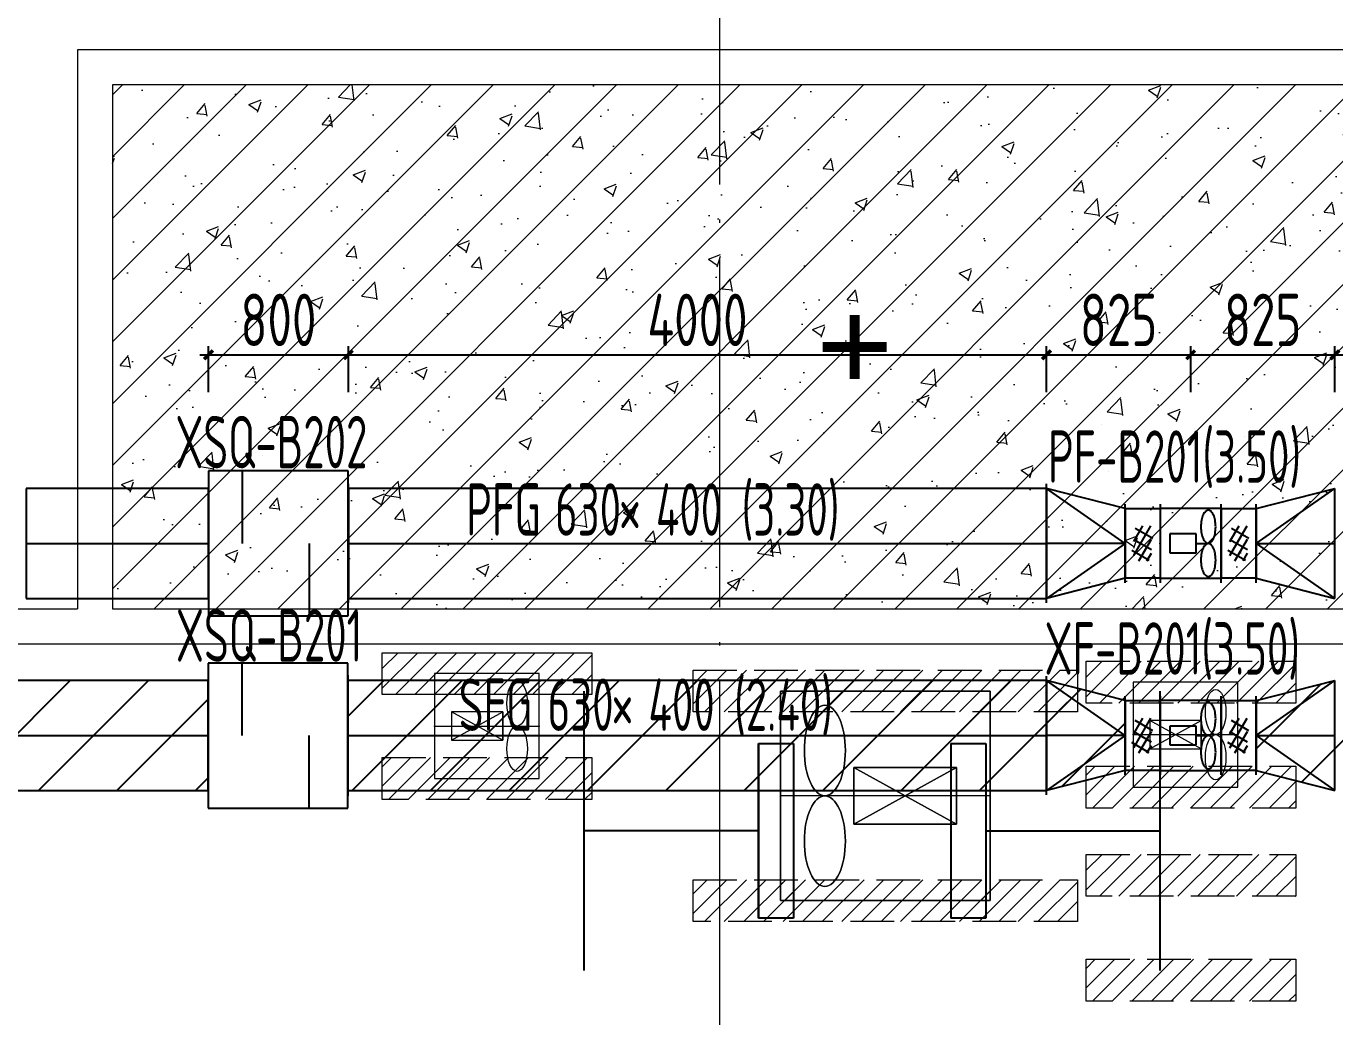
# Model space of a CAD drawing. Extents: x 13114849 to 13479250, y 160225 to 278773.
# Drawn here: x 13434928 to 13442421, y 188275 to 193946 of the extents above; entities that cross this region are included whole.
import ezdxf

# ---------------------------------------------------------------- set-up
doc = ezdxf.new("R2010")
doc.units = 0
doc.header["$LTSCALE"] = 1000
doc.header["$MEASUREMENT"] = 0
for name, pattern in [('CENTER2', [28.575, 19.05, -3.175, 3.175, -3.175]), ('DASH', [0.35, 0.25, -0.1]), ('DOTE', [2.42, 2, -0.2, 0.02, -0.2])]:
    doc.linetypes.add(name, pattern=pattern)
for name, color, linetype, lineweight in [('1-环控专业', 8, 'Continuous', 5), ('1-预埋件', 8, 'Continuous', 5), ('建筑底图', 8, 'Continuous', 13)]:
    doc.layers.add(name, color=color, linetype=linetype, lineweight=lineweight)
for name, color, linetype in [('DUCT-X-P中心线', 5, 'CENTER2'), ('DUCT-X-P标注', 7, 'Continuous'), ('DUCT-X-P法兰', 2, 'Continuous'), ('DUCT-X-P管', 31, 'Continuous'), ('DUCT-X-P管端线', 2, 'Continuous'), ('DUCT-X-P管设备', 7, 'Continuous'), ('DUCT-X-P阀门', 7, 'Continuous'), ('DUCT-X-S中心线', 5, 'CENTER2'), ('DUCT-X-S标注', 7, 'Continuous'), ('DUCT-X-S法兰', 4, 'Continuous'), ('DUCT-X-S管', 3, 'Continuous'), ('DUCT-X-S管端线', 4, 'Continuous'), ('DUCT-X-S管设备', 7, 'Continuous'), ('DUCT-X-S阀门', 7, 'Continuous'), ('DUCT-X-YP管', 31, 'Continuous'), ('DUCT-回风中心线', 5, 'CENTER2'), ('DUCT-回风管', 6, 'Continuous'), ('DUCT-回风管端线', 2, 'Continuous'), ('Hvac-Hide', 8, 'Continuous')]:
    doc.layers.add(name, color=color, linetype=linetype)
doc.styles.add('67', font='gbenor.shx', dxfattribs={"width": 0.7, "bigfont": 'hztxt.shx'})
doc.styles.add('du', font='gbenor.shx', dxfattribs={"width": 0.8, "bigfont": 'hztxt.shx'})
doc.dimstyles.new('67', dxfattribs={"dimscale": 100, "dimtxt": 3, "dimasz": 0.5, "dimexe": 0.5, "dimexo": 2, "dimgap": 0.5, "dimtad": 2, "dimdec": 0, "dimrnd": 5, "dimzin": 0, "dimdsep": 46, "dimtxsty": 'du', "dimblk": 'ARCHTICK', "dimcen": 0, "dimdle": 0.5, "dimclrd": 256, "dimclre": 256, "dimclrt": 256, "dimazin": 0, "dimtfac": 1, "dimtdec": 0, "dimtix": 1, "dimtmove": 2, "dimatfit": 3, "dimfxl": 1, "dimtolj": 1, "dimtzin": 0, "dimlwd": -1, "dimlwe": -1, "dimarcsym": 0})
pattern_1 = [(45, (789224.025, 49.24), (-56.12660076, 56.12660076), [])]
pattern_2 = [(45, (793255.256, -1105.42), (-56.12660076, 56.12660076), [])]
pattern_3 = [(45, (793255.256, 8e-09), (-56.12660076, 56.12660076), [])]

# ---------------------------------------------------------------- blocks, each defined once
blk = doc.blocks.new('$轴流风机$00000011')
for p, q in [((-500, 500), (-500, -500)), ((500, 500), (-500, 500)), ((500, -500), (500, 500)), ((-339, 135), (-339, -135)), ((88, 135), (-339, 135)), ((88, -135), (88, 135)), ((88, 0), (288, 0)), ((-339, -135), (88, -135)), ((-500, -500), (500, -500))]:
    blk.add_line(p, q)
for centre, radius, start, end in [((462, 274), 291, 153.0603, 168.1126), ((355, 329), 170, 129.1821, 153.0603), ((288, 410), 64.8, 90, 129.1821), ((288, 410), 64.8, 50.8179, 90), ((222, 329), 170, 26.9397, 50.8179), ((115, 274), 291, 11.8874, 26.9397), ((633, 238), 465, 168.1126, 180), ((633, 238), 465, 180, 191.8874), ((-56, 238), 465, 0, 11.8874), ((-56, 238), 465, 348.1126, 0), ((462, 202), 291, 191.8874, 206.9397), ((355, 148), 170, 206.9397, 230.8179), ((288, 66), 64.8, 230.8179, 270), ((288, 66), 64.8, 270, 309.1821), ((222, 148), 170, 309.1821, 333.0603), ((115, 202), 291, 333.0603, 348.1126), ((633, -238), 465, 168.1126, 180), ((462, -202), 291, 153.0603, 168.1126), ((355, -148), 170, 129.1821, 153.0603), ((288, -66), 64.8, 90, 129.1821), ((288, -66), 64.8, 50.8179, 90), ((222, -148), 170, 26.9397, 50.8179), ((115, -202), 291, 11.8874, 26.9397), ((-56, -238), 465, 0, 11.8874), ((633, -238), 465, 180, 191.8874), ((462, -274), 291, 191.8874, 206.9397), ((115, -274), 291, 333.0603, 348.1126), ((-56, -238), 465, 348.1126, 0), ((355, -329), 170, 206.9397, 230.8179), ((288, -410), 64.8, 230.8179, 270), ((288, -410), 64.8, 270, 309.1821), ((222, -329), 170, 309.1821, 333.0603)]:
    blk.add_arc(centre, radius, start, end)
for p in [(-500, 0), (500, 0)]:
    blk.add_point(p)
blk = doc.blocks.new('_ArchTick')
at = {"color": 0, "linetype": 'ByBlock', "const_width": 0.4}
blk.add_lwpolyline([(-0.5, -0.5), (0.5, 0.5)], dxfattribs=at)
blk = doc.blocks.new('*D235')
at = {"layer": 'DUCT-X-S标注', "transparency": 16777216}
for p, q in [((13442371.4, 192064.3), (13443972.6, 192064.3)), ((13442421.4, 191849.8), (13442421.4, 192114.3)), ((13443922.6, 191849.8), (13443922.6, 192114.3))]:
    blk.add_line(p, q, dxfattribs=at)
at = {"layer": 'DUCT-X-S标注', "transparency": 16777216, "xscale": 50, "yscale": 50, "zscale": 50, "rotation": 180}
blk.add_blockref('_ArchTick', (13442421.4, 192064.3), dxfattribs=at)
at = {"layer": 'DUCT-X-S标注', "transparency": 16777216, "xscale": 50, "yscale": 50, "zscale": 50}
blk.add_blockref('_ArchTick', (13443922.6, 192064.3), dxfattribs=at)
at = {"layer": 'DUCT-X-S标注', "transparency": 16777216, "insert": (13443172, 192264.3), "char_height": 300, "attachment_point": 5, "style": 'du'}
blk.add_mtext('\\A1;1500', dxfattribs=at)
blk = doc.blocks.new('*D234')
at = {"layer": 'DUCT-X-S标注', "transparency": 16777216}
for p, q in [((13441546, 192064.3), (13442471.4, 192064.3)), ((13441596, 191849.8), (13441596, 192114.3)), ((13442421.4, 191849.8), (13442421.4, 192114.3))]:
    blk.add_line(p, q, dxfattribs=at)
at = {"layer": 'DUCT-X-S标注', "transparency": 16777216, "xscale": 50, "yscale": 50, "zscale": 50, "rotation": 180}
blk.add_blockref('_ArchTick', (13441596, 192064.3), dxfattribs=at)
at = {"layer": 'DUCT-X-S标注', "transparency": 16777216, "xscale": 50, "yscale": 50, "zscale": 50}
blk.add_blockref('_ArchTick', (13442421.4, 192064.3), dxfattribs=at)
at = {"layer": 'DUCT-X-S标注', "transparency": 16777216, "insert": (13442008.7, 192264.3), "char_height": 300, "attachment_point": 5, "style": 'du'}
blk.add_mtext('\\A1;825', dxfattribs=at)
blk = doc.blocks.new('*D233')
at = {"layer": 'DUCT-X-S标注', "transparency": 16777216}
for p, q in [((13440720.6, 192064.3), (13441646, 192064.3)), ((13440770.6, 191849.8), (13440770.6, 192114.3)), ((13441596, 191849.8), (13441596, 192114.3))]:
    blk.add_line(p, q, dxfattribs=at)
at = {"layer": 'DUCT-X-S标注', "transparency": 16777216, "xscale": 50, "yscale": 50, "zscale": 50, "rotation": 180}
blk.add_blockref('_ArchTick', (13440770.6, 192064.3), dxfattribs=at)
at = {"layer": 'DUCT-X-S标注', "transparency": 16777216, "xscale": 50, "yscale": 50, "zscale": 50}
blk.add_blockref('_ArchTick', (13441596, 192064.3), dxfattribs=at)
at = {"layer": 'DUCT-X-S标注', "transparency": 16777216, "insert": (13441183.3, 192264.3), "char_height": 300, "attachment_point": 5, "style": 'du'}
blk.add_mtext('\\A1;825', dxfattribs=at)
blk = doc.blocks.new('*D232')
at = {"layer": 'DUCT-X-S标注', "transparency": 16777216}
for p, q in [((13436722.6, 192064.3), (13440820.6, 192064.3)), ((13436772.6, 191849.8), (13436772.6, 192114.3)), ((13440770.6, 191849.8), (13440770.6, 192114.3))]:
    blk.add_line(p, q, dxfattribs=at)
at = {"layer": 'DUCT-X-S标注', "transparency": 16777216, "xscale": 50, "yscale": 50, "zscale": 50, "rotation": 180}
blk.add_blockref('_ArchTick', (13436772.6, 192064.3), dxfattribs=at)
at = {"layer": 'DUCT-X-S标注', "transparency": 16777216, "xscale": 50, "yscale": 50, "zscale": 50}
blk.add_blockref('_ArchTick', (13440770.6, 192064.3), dxfattribs=at)
at = {"layer": 'DUCT-X-S标注', "transparency": 16777216, "insert": (13438771.6, 192264.3), "char_height": 300, "attachment_point": 5, "style": 'du'}
blk.add_mtext('\\A1;4000', dxfattribs=at)
blk = doc.blocks.new('*D231')
at = {"layer": 'DUCT-X-S标注', "transparency": 16777216}
for p, q in [((13435922.2, 192064.3), (13436822.6, 192064.3)), ((13435972.2, 191849.8), (13435972.2, 192114.3)), ((13436772.6, 191849.8), (13436772.6, 192114.3))]:
    blk.add_line(p, q, dxfattribs=at)
at = {"layer": 'DUCT-X-S标注', "transparency": 16777216, "xscale": 50, "yscale": 50, "zscale": 50, "rotation": 180}
blk.add_blockref('_ArchTick', (13435972.2, 192064.3), dxfattribs=at)
at = {"layer": 'DUCT-X-S标注', "transparency": 16777216, "xscale": 50, "yscale": 50, "zscale": 50}
blk.add_blockref('_ArchTick', (13436772.6, 192064.3), dxfattribs=at)
at = {"layer": 'DUCT-X-S标注', "transparency": 16777216, "insert": (13436372.4, 192264.3), "char_height": 300, "attachment_point": 5, "style": 'du'}
blk.add_mtext('\\A1;800', dxfattribs=at)
blk = doc.blocks.new('ZLFJP')
at = {"layer": '1-环控专业', "color": 250}
for p, q in [((1, 0.5), (0, 0.5)), ((0, 0.5), (0, -0.5)), ((1, -0.5), (1, 0.5)), ((0.1605, -0.1347), (0.6505, 0.1347)), ((0.6505, -0.1347), (0.1605, 0.1347)), ((0.6505, 0.1347), (0.1605, 0.1347)), ((0.1605, 0.1347), (0.1605, -0.1347)), ((0.6505, 0.1347), (0.6505, -0.1347)), ((0.6505, -0.1347), (0.6505, 0.1347)), ((0, 0), (1, 0)), ((0.1605, -0.1347), (0.6505, -0.1347)), ((0, -0.5), (1, -0.5))]:
    blk.add_line(p, q, dxfattribs=at)
for centre in [(0.7885, 0.2161), (0.7885, -0.2161)]:
    blk.add_ellipse(centre, major_axis=(0, -0.2161), ratio=0.452975, dxfattribs=at)
for p in [(0, 0), (1, 0)]:
    blk.add_point(p, dxfattribs=at)
blk = doc.blocks.new('埋件')
at = {"layer": '1-预埋件', "const_width": 50}
for points in [[(0, -158.9), (0, 158.9)], [(-158.9, 0), (158.9, 0)]]:
    blk.add_lwpolyline(points, dxfattribs=at)

msp = doc.modelspace()

# ---------------------------------------------------------------- hatches: boundary and pattern name
at = {"layer": 'DUCT-X-YP管'}
h = msp.add_hatch(dxfattribs=at)
h.set_pattern_fill('ANSI31', color=8, scale=200)
h.set_pattern_definition([(45, (0, 0), (-224.506403, 224.506403), [])])
h.paths.add_polyline_path([(13443522.4, 190199.9), (13442422.1, 190199.9), (13442422.1, 189884.9), (13443522.4, 189884.9)])
h.paths.add_polyline_path([(13443522.4, 189884.9), (13442422.1, 189884.9), (13442422.1, 189569.9), (13443522.4, 189569.9)])
h.paths.add_polyline_path([(13442421.9, 190199.9), (13441971.9, 189884.9), (13442421.9, 189884.9)])
h.paths.add_polyline_path([(13442421.9, 189884.9), (13441971.9, 189884.9), (13442421.9, 189569.9)])
h.paths.add_polyline_path([(13442421.9, 190199.9), (13441971.9, 190084.9), (13441971.9, 189884.9)], flags=17)
h.paths.add_polyline_path([(13441971.9, 189884.9), (13441971.9, 189684.9), (13442421.9, 189569.9)])
h.paths.add_polyline_path([(13441221.1, 190084.9), (13440771.1, 190199.9), (13441221.1, 189884.9)])
h.paths.add_polyline_path([(13440771.1, 190199.9), (13440771.1, 189884.9), (13441221.1, 189884.9)])
h.paths.add_polyline_path([(13441221.1, 189884.9), (13440771.1, 189884.9), (13440771.1, 189569.9)])
h.paths.add_polyline_path([(13441221.1, 189884.9), (13440771.1, 189569.9), (13441221.1, 189684.9)], flags=17)
h.paths.add_polyline_path([(13440770.9, 190199.9), (13436770.7, 190199.9), (13436770.7, 189884.9), (13440770.9, 189884.9)])
h.paths.add_polyline_path([(13440770.9, 189884.9), (13436770.7, 189884.9), (13436770.7, 189569.9), (13440770.9, 189569.9)])
h.paths.add_polyline_path([(13435970.3, 190199.9), (13432778, 190199.9), (13432778, 189884.9), (13435970.3, 189884.9)])
h.paths.add_polyline_path([(13435970.3, 189884.9), (13432778, 189884.9), (13432778, 189569.9), (13435970.3, 189569.9)])
h.paths.add_polyline_path([(13432777.8, 190199.9), (13432727.8, 190199.9, -0.414214), (13432412.8, 190514.9), (13432412.8, 190564.9), (13432097.8, 190564.9), (13432097.8, 190514.9, 0.414214), (13432727.8, 189884.9), (13432777.8, 189884.9)])
h.paths.add_polyline_path([(13432777.8, 189884.9), (13432727.8, 189884.9, -0.414214), (13432097.8, 190514.9), (13432097.8, 190564.9), (13431782.8, 190564.9), (13431782.8, 189569.9), (13432777.8, 189569.9)])
h.paths.add_polyline_path([(13432412.8, 196659.1), (13432097.8, 196659.1), (13432097.8, 190565.1), (13432412.8, 190565.1)])
h.paths.add_polyline_path([(13432097.8, 196659.1), (13431782.8, 196659.1), (13431782.8, 190565.1), (13432097.8, 190565.1)])
h.paths.add_polyline_path([(13432347.8, 197059.3), (13432097.8, 197059.3), (13432097.8, 196659.3), (13432412.8, 196659.3)])
h.paths.add_polyline_path([(13432097.8, 197059.3), (13431847.8, 197059.3), (13431782.8, 196659.3), (13432097.8, 196659.3)])
h.paths.add_polyline_path([(13432347.8, 197509.2), (13432097.8, 197509.2), (13432097.8, 197059.5), (13432347.8, 197059.5)])
h.paths.add_polyline_path([(13432097.8, 197509.2), (13431847.8, 197509.2), (13431847.8, 197059.5), (13432097.8, 197059.5)])
at = {"layer": '建筑底图'}
h = msp.add_hatch(dxfattribs=at)
h.set_pattern_fill('钢筋混凝土', color=8, scale=100, style=0)
h.set_pattern_definition([(45, (793255.26, 8e-09), (-176.7766953, 176.7766953), []), (50, (793255.26, 8e-09), (717.260183, -62.752135), [75, -825]), (355, (793255.26, 8e-09), (-138.751334, 752.192134), [60, -660]), (100.4514, (793315, -5.2), (578.50938, 689.439542), [63.74019, -701.14211]), (46.1842, (793255.26, 200), (1067.24105, -165.519014), [112.5, -1237.5]), (96.6356, (793344.2, 186.2), (934.662706, 974.11787), [95.61029, -1051.713]), (351.1842, (793255.3, 200), (934.661945, 974.1186), [90, -990]), (21, (793355.26, 150), (596.907052, -402.61889), [75, -825]), (326, (793355.26, 150), (243.31533, 725.150045), [60, -660]), (71.4514, (793405, 116.45), (840.22263, 322.530497), [63.74019, -701.14211]), (37.5, (793255.26, 8e-09), (12.1598553, 332.893854), [0, -652, 0, -670, 0, -662.5]), (7.5, (793255.26, 8e-09), (263.069537, 394.411712), [0, -382, 0, -637, 0, -252.5]), (327.5, (793032.26, 8e-09), (533.822436, -22.554872), [0, -250, 0, -780, 0, -1035]), (317.5, (792932.26, 8e-09), (583.18617, 100.104982), [0, -325, 0, -518, 0, -735])])
h.paths.add_polyline_path([(13435422.4, 193609.5), (13443922.4, 193609.5), (13443922.4, 190609.5), (13435422.4, 190609.5)])
at = {"layer": '建筑底图', "linetype": 'DASH'}
h = msp.add_hatch(dxfattribs=at)
h.set_pattern_fill('ANSI31', color=8, scale=50, style=0)
h.set_pattern_definition(pattern_1)
h.paths.add_polyline_path([(13436966.2, 190359.2), (13438166.2, 190359.2), (13438166.2, 190119.2), (13436966.2, 190119.2)])
h = msp.add_hatch(dxfattribs=at)
h.set_pattern_fill('ANSI31', color=8, scale=50, style=0)
h.set_pattern_definition(pattern_3)
h.paths.add_polyline_path([(13440997.4, 190309.9), (13442197.4, 190309.9), (13442197.4, 190069.9), (13440997.4, 190069.9)])
h = msp.add_hatch(dxfattribs=at)
h.set_pattern_fill('ANSI31', color=8, scale=50, style=0)
h.set_pattern_definition([(45, (793255.256, 1200), (-56.12660076, 56.12660076), [])])
h.paths.add_polyline_path([(13438747.4, 190259.7), (13440947.4, 190259.7), (13440947.4, 190019.7), (13438747.4, 190019.7)])
h = msp.add_hatch(dxfattribs=at)
h.set_pattern_fill('ANSI31', color=8, scale=50, style=0)
h.set_pattern_definition(pattern_1)
h.paths.add_polyline_path([(13436966.2, 189759.2), (13438166.2, 189759.2), (13438166.2, 189519.2), (13436966.2, 189519.2)])
h = msp.add_hatch(dxfattribs=at)
h.set_pattern_fill('ANSI31', color=8, scale=50, style=0)
h.set_pattern_definition(pattern_3)
h.paths.add_polyline_path([(13440997.4, 189709.9), (13442197.4, 189709.9), (13442197.4, 189469.9), (13440997.4, 189469.9)])
h = msp.add_hatch(dxfattribs=at)
h.set_pattern_fill('ANSI31', color=8, scale=50, style=0)
h.set_pattern_definition(pattern_2)
h.paths.add_polyline_path([(13440997.4, 189204.5), (13442197.4, 189204.5), (13442197.4, 188964.5), (13440997.4, 188964.5)])
h = msp.add_hatch(dxfattribs=at)
h.set_pattern_fill('ANSI31', color=8, scale=50, style=0)
h.set_pattern_definition(pattern_3)
h.paths.add_polyline_path([(13438747.4, 189059.7), (13440947.4, 189059.7), (13440947.4, 188819.7), (13438747.4, 188819.7)])
h = msp.add_hatch(dxfattribs=at)
h.set_pattern_fill('ANSI31', color=8, scale=50, style=0)
h.set_pattern_definition(pattern_3)
h.paths.add_polyline_path([(13439247.4, 189059.7), (13440447.4, 189059.7), (13440447.4, 188819.7), (13439247.4, 188819.7)])
h = msp.add_hatch(dxfattribs=at)
h.set_pattern_fill('ANSI31', color=8, scale=50, style=0)
h.set_pattern_definition(pattern_2)
h.paths.add_polyline_path([(13440997.4, 188604.5), (13442197.4, 188604.5), (13442197.4, 188364.5), (13440997.4, 188364.5)])

# ---------------------------------------------------------------- linework, layer by layer
at = {"layer": 'DUCT-X-P中心线'}
for p, q in [((13434927.8, 190984.9), (13435972.2, 190984.9)), ((13436772.6, 190984.9), (13440770.6, 190984.9)), ((13441220.6, 190984.9), (13440770.6, 190984.9)), ((13441971.4, 190984.9), (13442421.4, 190984.9))]:
    msp.add_line(p, q, dxfattribs=at)
at = {"layer": 'DUCT-X-P法兰'}
for p, q in [((13435972.3, 191324.9), (13435972.3, 190644.9)), ((13436772.5, 191324.9), (13436772.5, 190644.9)), ((13440770.5, 190644.9), (13440770.5, 191324.9)), ((13441220.7, 190759.9), (13441220.7, 191209.9)), ((13441420.9, 191209.9), (13441420.9, 190759.9)), ((13441771.1, 190759.9), (13441771.1, 191209.9)), ((13441971.3, 190759.9), (13441971.3, 191209.9))]:
    msp.add_line(p, q, dxfattribs=at)
at = {"layer": 'DUCT-X-P管'}
for p, q in [((13434927.8, 191299.9), (13434927.8, 190669.9)), ((13435972.2, 191299.9), (13434927.8, 191299.9)), ((13435972.2, 190669.9), (13435972.2, 191299.9)), ((13436772.6, 191299.9), (13436772.6, 190669.9)), ((13440770.6, 191299.9), (13436772.6, 191299.9)), ((13440770.6, 190669.9), (13440770.6, 191299.9)), ((13441220.6, 190984.9), (13440770.6, 191299.9)), ((13441220.6, 191184.9), (13440770.6, 191299.9)), ((13441971.4, 190984.9), (13442421.4, 191299.9)), ((13441971.4, 191184.9), (13442421.4, 191299.9)), ((13441220.8, 191184.9), (13441420.8, 191184.9)), ((13441771.2, 191184.9), (13441971.2, 191184.9)), ((13441220.6, 190984.9), (13440770.6, 190669.9)), ((13441971.4, 190984.9), (13442421.4, 190669.9)), ((13441220.6, 190784.9), (13440770.6, 190669.9)), ((13441420.8, 190784.9), (13441220.8, 190784.9)), ((13441971.2, 190784.9), (13441771.2, 190784.9)), ((13441971.4, 190784.9), (13442421.4, 190669.9)), ((13434927.8, 190669.9), (13435972.2, 190669.9)), ((13436772.6, 190669.9), (13440770.6, 190669.9))]:
    msp.add_line(p, q, dxfattribs=at)
at = {"layer": 'DUCT-X-P管端线'}
for p, q in [((13435972.4, 191299.9), (13435972.4, 190669.9)), ((13436772.4, 191299.9), (13436772.4, 190669.9)), ((13440770.6, 191299.9), (13440770.6, 190669.9)), ((13442421.4, 190669.9), (13442421.4, 191299.9)), ((13441220.6, 190784.9), (13441220.6, 191184.9)), ((13441220.8, 191184.9), (13441220.8, 190784.9)), ((13441420.8, 191184.9), (13441420.8, 190784.9)), ((13441771.2, 191184.9), (13441771.2, 190784.9)), ((13441971.2, 191184.9), (13441971.2, 190784.9)), ((13441971.4, 191184.9), (13441971.4, 190784.9))]:
    msp.add_line(p, q, dxfattribs=at)
at = {"layer": 'DUCT-X-P阀门'}
for p, q in [((13436772.4, 191399.9), (13435972.4, 191399.9)), ((13435972.4, 191399.9), (13435972.4, 190569.9)), ((13436165.5, 191399.9), (13436165.5, 190984.9)), ((13436772.4, 190569.9), (13436772.4, 191399.9)), ((13441270.8, 190995.3), (13441322.5, 191084.9)), ((13441270.8, 190915.3), (13441368.7, 191084.9)), ((13441378.9, 191012.5), (13441278.9, 191070.3)), ((13441821.2, 190995.3), (13441872.9, 191084.9)), ((13441821.2, 190915.3), (13441919.1, 191084.9)), ((13441929.3, 191012.5), (13441829.3, 191070.3)), ((13436549.9, 190569.9), (13436549.9, 190984.9)), ((13441359.2, 190886.5), (13441259.2, 190944.3)), ((13441370.8, 190947.8), (13441270.8, 191005.5)), ((13441299.4, 190884.9), (13441370.8, 191008.6)), ((13441909.6, 190886.5), (13441809.6, 190944.3)), ((13441921.2, 190947.8), (13441821.2, 191005.5)), ((13441849.8, 190884.9), (13441921.2, 191008.6)), ((13441345.6, 190884.9), (13441370.8, 190928.6)), ((13441896, 190884.9), (13441921.2, 190928.6)), ((13435972.4, 190569.9), (13436772.4, 190569.9))]:
    msp.add_line(p, q, dxfattribs=at)
at = {"layer": 'DUCT-X-S中心线'}
for p, q in [((13432777.6, 189884.9), (13435969.9, 189884.9)), ((13436770.3, 189884.9), (13440770.4, 189884.9)), ((13441220.6, 189884.9), (13440770.6, 189884.9)), ((13441971.4, 189884.9), (13442421.4, 189884.9))]:
    msp.add_line(p, q, dxfattribs=at)
at = {"layer": 'DUCT-X-S法兰'}
for p, q in [((13435970, 190229.9), (13435970, 189539.9)), ((13436770.2, 190229.9), (13436770.2, 189539.9)), ((13440770.5, 189544.9), (13440770.5, 190224.9)), ((13441220.7, 189659.9), (13441220.7, 190109.9)), ((13441420.9, 190109.9), (13441420.9, 189659.9)), ((13441771.1, 189659.9), (13441771.1, 190109.9)), ((13441971.3, 189659.9), (13441971.3, 190109.9))]:
    msp.add_line(p, q, dxfattribs=at)
at = {"layer": 'DUCT-X-S管'}
for p, q in [((13435969.9, 190199.9), (13432777.6, 190199.9)), ((13435969.9, 189569.9), (13435969.9, 190199.9)), ((13436770.3, 190199.9), (13436770.3, 189569.9)), ((13440770.4, 190199.9), (13436770.3, 190199.9)), ((13440770.4, 189569.9), (13440770.4, 190199.9)), ((13441220.6, 189884.9), (13440770.6, 190199.9)), ((13441220.6, 190084.9), (13440770.6, 190199.9)), ((13441971.4, 189884.9), (13442421.4, 190199.9)), ((13441971.4, 190084.9), (13442421.4, 190199.9)), ((13441220.8, 190084.9), (13441420.8, 190084.9)), ((13441771.2, 190084.9), (13441971.2, 190084.9)), ((13441220.6, 189884.9), (13440770.6, 189569.9)), ((13441971.4, 189884.9), (13442421.4, 189569.9)), ((13441220.6, 189684.9), (13440770.6, 189569.9)), ((13441420.8, 189684.9), (13441220.8, 189684.9)), ((13441971.2, 189684.9), (13441771.2, 189684.9)), ((13441971.4, 189684.9), (13442421.4, 189569.9)), ((13432777.6, 189569.9), (13435969.9, 189569.9)), ((13436770.3, 189569.9), (13440770.4, 189569.9))]:
    msp.add_line(p, q, dxfattribs=at)
at = {"layer": 'DUCT-X-S管端线'}
for p, q in [((13435970.1, 190199.9), (13435970.1, 189569.9)), ((13436770.1, 190199.9), (13436770.1, 189569.9)), ((13440770.6, 190199.9), (13440770.6, 189569.9)), ((13442421.4, 189569.9), (13442421.4, 190199.9)), ((13441220.6, 189684.9), (13441220.6, 190084.9)), ((13441220.8, 190084.9), (13441220.8, 189684.9)), ((13441420.8, 190084.9), (13441420.8, 189684.9)), ((13441771.2, 190084.9), (13441771.2, 189684.9)), ((13441971.2, 190084.9), (13441971.2, 189684.9)), ((13441971.4, 190084.9), (13441971.4, 189684.9))]:
    msp.add_line(p, q, dxfattribs=at)
at = {"layer": 'DUCT-X-S阀门'}
for p, q in [((13436770.1, 190299.9), (13435970.1, 190299.9)), ((13435970.1, 190299.9), (13435970.1, 189469.9)), ((13436163.2, 190299.9), (13436163.2, 189884.9)), ((13436770.1, 189469.9), (13436770.1, 190299.9)), ((13441270.8, 189895.3), (13441322.5, 189984.9)), ((13441270.8, 189815.3), (13441368.7, 189984.9)), ((13441378.9, 189912.5), (13441278.9, 189970.3)), ((13441821.2, 189895.3), (13441872.9, 189984.9)), ((13441821.2, 189815.3), (13441919.1, 189984.9)), ((13441929.3, 189912.5), (13441829.3, 189970.3)), ((13441370.8, 189847.8), (13441270.8, 189905.5)), ((13441299.4, 189784.9), (13441370.8, 189908.6)), ((13441921.2, 189847.8), (13441821.2, 189905.5)), ((13441849.8, 189784.9), (13441921.2, 189908.6)), ((13436547.6, 189469.9), (13436547.6, 189884.9)), ((13441359.2, 189786.5), (13441259.2, 189844.2)), ((13441345.6, 189784.9), (13441370.8, 189828.6)), ((13441909.6, 189786.5), (13441809.6, 189844.2)), ((13441896, 189784.9), (13441921.2, 189828.6)), ((13435970.1, 189469.9), (13436770.1, 189469.9))]:
    msp.add_line(p, q, dxfattribs=at)
at = {"layer": 'DUCT-回风中心线'}
for p, q in [((13439121.3, 189339.7), (13438121.3, 189339.7)), ((13440422.1, 189339.7), (13441422.1, 189339.7))]:
    msp.add_line(p, q, dxfattribs=at)
at = {"layer": 'DUCT-回风管'}
for p, q in [((13439121.7, 189839.7), (13439321.7, 189839.7)), ((13440222.1, 189839.7), (13440422.1, 189839.7)), ((13439321.7, 188839.7), (13439121.7, 188839.7)), ((13440422.1, 188839.7), (13440222.1, 188839.7))]:
    msp.add_line(p, q, dxfattribs=at)
at = {"layer": 'DUCT-回风管端线'}
for p, q in [((13438121.3, 190139.7), (13438121.3, 188539.7)), ((13441422.1, 188539.7), (13441422.1, 190139.7)), ((13439121.3, 188839.7), (13439121.3, 189839.7)), ((13439121.7, 189839.7), (13439121.7, 188839.7)), ((13439321.7, 189839.7), (13439321.7, 188839.7)), ((13440222.1, 189839.7), (13440222.1, 188839.7)), ((13440422.1, 189839.7), (13440422.1, 188839.7))]:
    msp.add_line(p, q, dxfattribs=at)
at = {"layer": 'Hvac-Hide'}
msp.add_line((13440422.1, 189839.7), (13440422.1, 188839.7), dxfattribs=at)
at = {"layer": '建筑底图', "color": 8, "linetype": 'DOTE'}
msp.add_line((13438897.4, 209559.5), (13438897.4, 182726.1), dxfattribs=at)
at = {"layer": '建筑底图', "color": 8}
for points in [[(13433497, 187159.9), (13433497, 190409.5), (13444122.4, 190409.5), (13444122.4, 193809.5), (13435222.4, 193809.5)], [(13435222.4, 193809.5), (13435222.4, 190609.5)], [(13435422.4, 193609.5), (13435422.4, 190609.5)], [(13435422.4, 190609.5), (13443922.4, 190609.5), (13443922.4, 193609.5), (13435422.4, 193609.5)], [(13433297, 189409.9), (13433297, 190609.5), (13435222.4, 190609.5)]]:
    msp.add_lwpolyline(points, dxfattribs=at)
msp.add_lwpolyline([(13435422.4, 190609.5), (13443922.4, 190609.5), (13443922.4, 193609.5), (13435422.4, 193609.5)], close=True, dxfattribs=at)
at = {"layer": '建筑底图', "color": 8, "linetype": 'ByBlock'}
msp.add_lwpolyline([(13436966.2, 190359.2), (13438166.2, 190359.2), (13438166.2, 190119.2), (13436966.2, 190119.2)], close=True, dxfattribs=at)
at = {"layer": '建筑底图', "color": 8, "linetype": 'DASH'}
for points in [[(13440997.4, 190309.9), (13442197.4, 190309.9), (13442197.4, 190069.9), (13440997.4, 190069.9)], [(13440947.4, 190019.7), (13438747.4, 190019.7), (13438747.4, 190259.7), (13440947.4, 190259.7)], [(13436966.2, 189759.2), (13438166.2, 189759.2), (13438166.2, 189519.2), (13436966.2, 189519.2)], [(13440997.4, 189709.9), (13442197.4, 189709.9), (13442197.4, 189469.9), (13440997.4, 189469.9)], [(13440997.4, 189204.5), (13442197.4, 189204.5), (13442197.4, 188964.5), (13440997.4, 188964.5)], [(13438747.4, 189059.7), (13440947.4, 189059.7), (13440947.4, 188819.7), (13438747.4, 188819.7)], [(13440947.4, 188819.7), (13438747.4, 188819.7), (13438747.4, 189059.7), (13440947.4, 189059.7)], [(13440997.4, 188604.5), (13442197.4, 188604.5), (13442197.4, 188364.5), (13440997.4, 188364.5)]]:
    msp.add_lwpolyline(points, close=True, dxfattribs=at)

# ---------------------------------------------------------------- block references
at = {"layer": 'DUCT-X-P管设备', "xscale": 0.35, "yscale": 0.4, "zscale": 400}
msp.add_blockref('$轴流风机$00000011', (13441596, 190984.9, 3600), dxfattribs=at)
at = {"layer": 'DUCT-X-S管设备', "xscale": 0.35, "yscale": 0.4, "zscale": 400, "rotation": 359.9999894089723}
msp.add_blockref('$轴流风机$00000011', (13441596, 189884.9, 3600), dxfattribs=at)
at = {"layer": '建筑底图', "color": 8, "xscale": -1.151999999899417, "yscale": 1.151999999899417, "zscale": 1.151999999899417}
msp.add_blockref('埋件', (13439672.4, 192109.1), dxfattribs=at)
at = {"layer": '建筑底图', "color": 8, "xscale": 600, "yscale": 600}
for p in [(13437266.2, 189939.2), (13441266, 189889.9)]:
    msp.add_blockref('ZLFJP', p, dxfattribs=at)
at = {"layer": '建筑底图', "color": 8, "yscale": 1200}
for xscale, rotation in [(-1200, 3.617309651815503e-07), (1200, 180.0000000000723)]:
    msp.add_blockref('ZLFJP', (13440447.4, 189539.7), dxfattribs=dict(at, xscale=xscale, rotation=rotation))

# ---------------------------------------------------------------- texts
at = {"layer": 'DUCT-X-P标注', "style": 'du', "width": 0.7}
for s, p in [('XSQ-B202', (13435781.3, 191414.9, 8700)), ('PF-B201(3.50)', (13440779, 191331.9, -1500)), ('XSQ-B201', (13435784.8, 190307.6, -1500)), ('XF-B201(3.50)', (13440758.8, 190233.3, 2020))]:
    msp.add_text(s, height=300, dxfattribs=at).set_placement(p)
at = {"layer": 'DUCT-X-P标注', "color": 7, "style": '67', "width": 0.7}
for s, p in [('PFG', (13437447.8, 191028.9, 3600)), ('630', (13437956.1, 191028.9, 3600)), ('400', (13438533.6, 191028.9, 3600)), ('(3.30)', (13439024.4, 191028.9, 3600)), ('×', (13438323.6, 191028.9, 3600))]:
    msp.add_text(s, height=300, dxfattribs=at).set_placement(p)
at = {"layer": 'DUCT-X-S标注', "color": 7, "style": '67', "width": 0.7}
for s, p in [('SFG', (13437405.1, 189911.4, 3600)), ('630', (13437913.4, 189911.4, 3600)), ('400', (13438490.9, 189911.4, 3600)), ('(2.40)', (13438981.7, 189911.4, 3600)), ('×', (13438280.9, 189911.4, 3600))]:
    msp.add_text(s, height=300, rotation=359.99998, dxfattribs=at).set_placement(p)

# ---------------------------------------------------------------- dimensions: what is measured, and where the dimension line sits
at = {"layer": 'DUCT-X-S标注'}
for base, p1, p2, picture, middle in [((13436772.6, 192064.3), (13435972.2, 191649.8, 3400), (13436772.6, 191649.8, 3400), '*D231', (13436372.4, 192264.3)), ((13440770.6, 192064.3), (13436772.6, 191649.8, 3400), (13440770.6, 191649.8, 3400), '*D232', (13438771.6, 192264.3)), ((13441596, 192064.3), (13440770.6, 191649.8, 3400), (13441596, 191649.8, 3400), '*D233', (13441183.3, 192264.3)), ((13442421.4, 192064.3), (13441596, 191649.8, 3400), (13442421.4, 191649.8, 3400), '*D234', (13442008.7, 192264.3)), ((13443922.6, 192064.3), (13442421.4, 191649.8, 3400), (13443922.6, 191649.8, 3400), '*D235', (13443172, 192264.3))]:
    dim = msp.add_linear_dim(base=base, p1=p1, p2=p2, dimstyle='67', dxfattribs=at)
    dim.commit()
    dim.dimension.update_dxf_attribs({"geometry": picture, "text_midpoint": middle})

doc.saveas('drawing.dxf')
